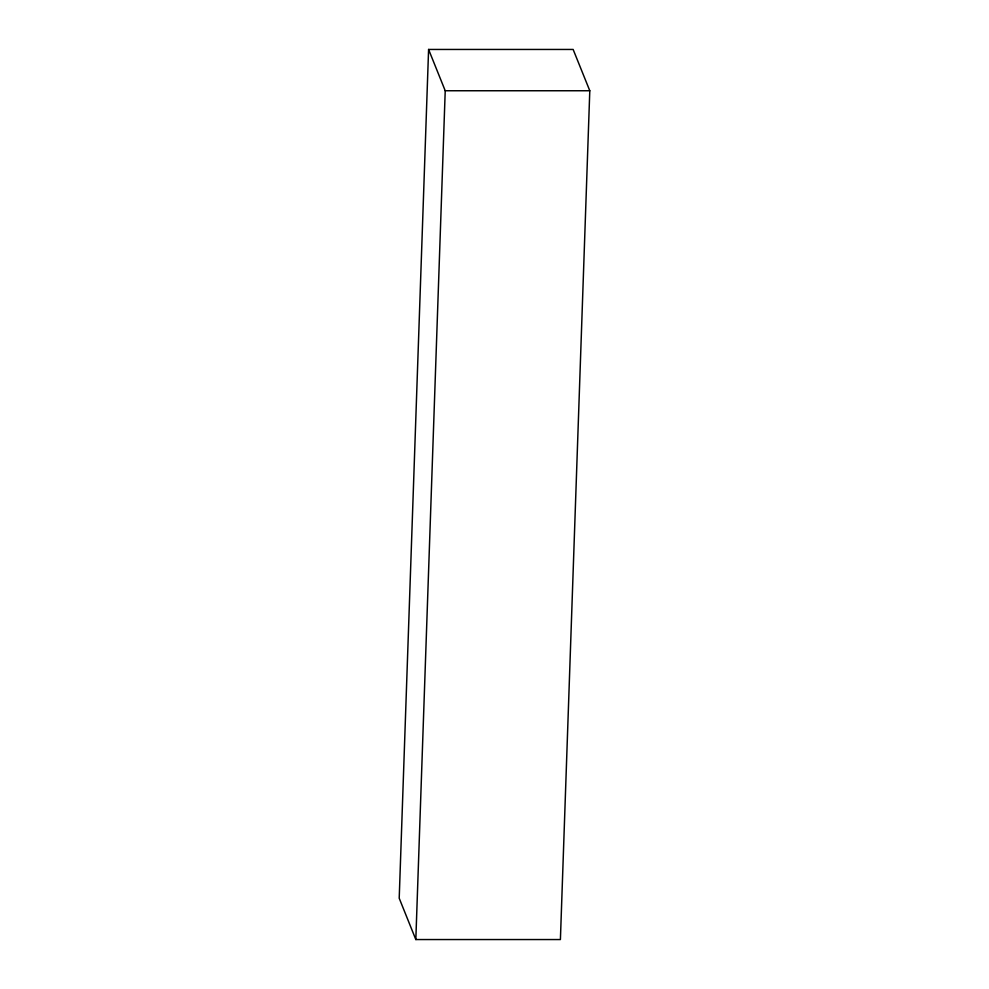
<?xml version="1.0" encoding="UTF-8"?>
<svg xmlns="http://www.w3.org/2000/svg" width="989" height="989" viewBox="0 0 989 989"><rect width="100%" height="100%" fill="white"/><g stroke="black" fill="none" stroke-linecap="round" stroke-linejoin="round"><path stroke-width="1.48" d="M428.596 49.45L399.21 898.235L415.825 939.55L560.404 939.55L589.79 90.753L573.138 49.45L428.596 49.45L445.223 90.753L415.825 939.55M445.223 90.753L589.79 90.753"/></g></svg>
